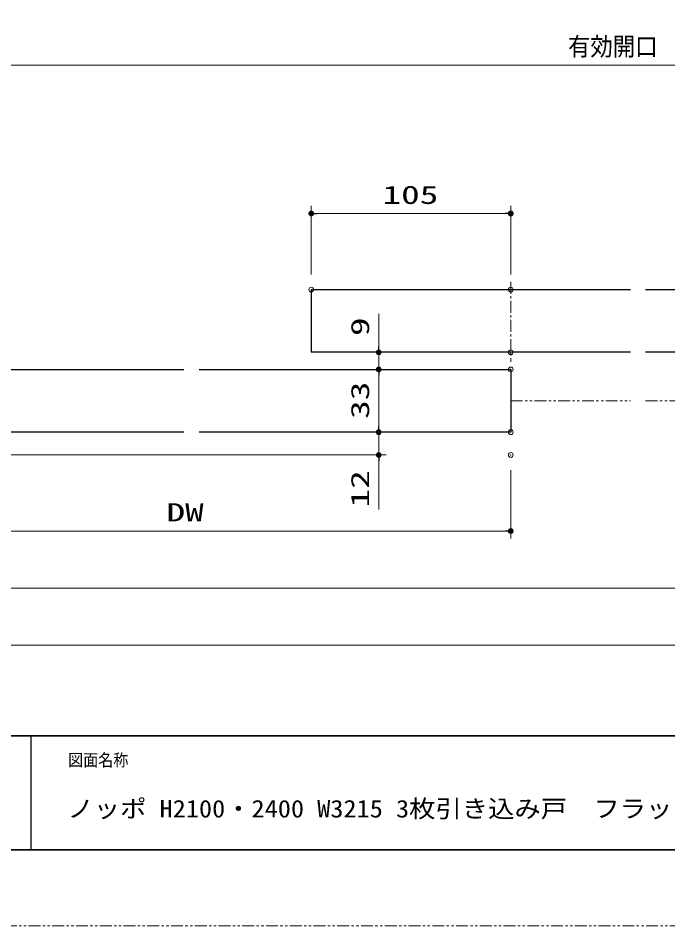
# Model space of a CAD drawing. Units: millimetres, scale not verified. Extents: x -1306 to 1306, y -607 to 607.
# Drawn here: x -899.7 to -557.8, y -594 to -116.6 of the extents above; entities that cross this region are included whole.
import ezdxf
from ezdxf.enums import TextEntityAlignment as Align

# ---------------------------------------------------------------- set-up
doc = ezdxf.new("R2010")
doc.units = ezdxf.units.MM
doc.header["$LTSCALE"] = 5
doc.header["$PDMODE"] = 32
doc.header["$PDSIZE"] = 2.5
doc.linetypes.add('USER1', pattern=[2.5, 1.25, -0.25, 0.25, -0.25, 0.25, -0.25])
doc.linetypes.add('USER3', pattern=[2, 1.25, -0.25, 0.25, -0.25])
for name, color, linetype, lineweight in [('0-3_陰線', 4, 'USER1', 9), ('0-8_二点鎖線', 4, 'USER1', 9), ('0-C_中心線', 3, 'USER3', 9), ('0-D_線(白)', 7, 'Continuous', 30), ('1-1_寸法線', 3, 'Continuous', 13), ('1-4_DEFPOINTS', 7, 'Continuous', 5), ('1-5_0', 3, 'Continuous', 25), ('1-7_図面枠', 7, 'Continuous', 35)]:
    doc.layers.add(name, color=color, linetype=linetype, lineweight=lineweight)
doc.styles.add('ＭＳ ゴシック', font='')
doc.styles.get('ＭＳ ゴシック').set_extended_font_data('MS Gothic')

# ---------------------------------------------------------------- blocks, each defined once
blk = doc.blocks.new('_DOT')
at = {"layer": '1-5_0'}
blk.add_line((-2.5, 0), (-5, 0), dxfattribs=at)
for points in [[(0, 0), (-2.5, 0), (-2.48, 0.313)], [(0, 0), (-2.48, -0.313), (-2.5, 0)], [(0, 0), (-2.48, 0.313), (-2.421, 0.622)], [(0, 0), (-2.421, -0.622), (-2.48, -0.313)], [(0, 0), (-2.421, 0.622), (-2.324, 0.92)], [(0, 0), (-2.324, -0.92), (-2.421, -0.622)], [(0, 0), (-2.324, 0.92), (-2.191, 1.204)], [(0, 0), (-2.191, -1.204), (-2.324, -0.92)], [(0, 0), (-2.191, 1.204), (-2.023, 1.469)], [(0, 0), (-2.023, -1.469), (-2.191, -1.204)], [(0, 0), (-2.023, 1.469), (-1.822, 1.711)], [(0, 0), (-1.822, -1.711), (-2.023, -1.469)], [(0, 0), (-1.822, 1.711), (-1.594, 1.926)], [(0, 0), (-1.594, -1.926), (-1.822, -1.711)], [(0, 0), (-1.594, 1.926), (-1.34, 2.111)], [(0, 0), (-1.34, -2.111), (-1.594, -1.926)], [(0, 0), (-1.34, 2.111), (-1.064, 2.262)], [(0, 0), (-1.064, -2.262), (-1.34, -2.111)], [(0, 0), (-1.064, 2.262), (-0.773, 2.378)], [(0, 0), (-0.773, -2.378), (-1.064, -2.262)], [(0, 0), (-0.773, 2.378), (-0.468, 2.456)], [(0, 0), (-0.468, -2.456), (-0.773, -2.378)], [(0, 0), (-0.468, 2.456), (-0.157, 2.495)], [(0, 0), (-0.157, -2.495), (-0.468, -2.456)], [(0, 0), (-0.157, 2.495), (0.157, 2.495)], [(0, 0), (0.157, -2.495), (-0.157, -2.495)], [(0, 0), (0.157, 2.495), (0.468, 2.456)], [(0, 0), (0.468, 2.456), (0.773, 2.378)], [(0, 0), (0.773, 2.378), (1.064, 2.262)], [(0, 0), (1.064, 2.262), (1.34, 2.111)], [(0, 0), (1.34, 2.111), (1.594, 1.926)], [(0, 0), (1.594, 1.926), (1.822, 1.711)], [(0, 0), (1.822, 1.711), (2.023, 1.469)], [(0, 0), (2.023, 1.469), (2.191, 1.204)], [(0, 0), (2.191, 1.204), (2.324, 0.92)], [(0, 0), (2.324, 0.92), (2.421, 0.622)], [(0, 0), (2.421, 0.622), (2.48, 0.313)], [(0, 0), (2.48, 0.313), (2.5, 0)], [(0, 0), (0.468, -2.456), (0.157, -2.495)], [(0, 0), (0.773, -2.378), (0.468, -2.456)], [(0, 0), (1.064, -2.262), (0.773, -2.378)], [(0, 0), (1.34, -2.111), (1.064, -2.262)], [(0, 0), (1.594, -1.926), (1.34, -2.111)], [(0, 0), (1.822, -1.711), (1.594, -1.926)], [(0, 0), (2.023, -1.469), (1.822, -1.711)], [(0, 0), (2.191, -1.204), (2.023, -1.469)], [(0, 0), (2.324, -0.92), (2.191, -1.204)], [(0, 0), (2.421, -0.622), (2.324, -0.92)], [(0, 0), (2.48, -0.313), (2.421, -0.622)], [(0, 0), (2.5, 0), (2.48, -0.313)]]:
    blk.add_solid(points, dxfattribs=at)

msp = doc.modelspace()

# ---------------------------------------------------------------- linework, layer by layer
at = {"layer": '0-3_陰線'}
msp.add_line((387.036, -594), (-1292.964, -594), dxfattribs=at)
at = {"layer": '0-8_二点鎖線'}
for p, q in [((-640.437, -317.844), (-577.439, -317.844)), ((-569.439, -317.844), (-13.435, -317.844))]:
    msp.add_line(p, q, dxfattribs=at)
at = {"layer": '0-C_中心線'}
msp.add_line((-640.437, -255.345), (-640.437, -297.344), dxfattribs=at)
at = {"layer": '0-D_線(白)'}
for p, q in [((-745.437, -259.344), (-577.439, -259.344)), ((-745.437, -259.344), (-745.437, -292.344)), ((-577.439, -292.344), (-745.437, -292.344)), ((-980.434, -301.344), (-812.436, -301.344)), ((-804.436, -301.344), (-640.437, -301.344)), ((-812.436, -334.344), (-980.434, -334.344))]:
    msp.add_line(p, q, dxfattribs=at)
for points in [[(-569.439, -259.344), (-405.44, -259.344), (-405.44, -292.344), (-569.439, -292.344)], [(-640.437, -301.344), (-640.437, -334.344), (-804.436, -334.344)]]:
    msp.add_lwpolyline(points, dxfattribs=at)
at = {"layer": '1-1_寸法線'}
for p, q in [((-973.434, -141.344), (-202.437, -141.344)), ((-745.437, -251.344), (-745.437, -215.344)), ((-742.437, -219.344), (-643.437, -219.344)), ((-640.437, -251.344), (-640.437, -215.344)), ((-709.937, -289.344), (-709.937, -272.154)), ((-648.437, -292.344), (-713.937, -292.344)), ((-709.937, -301.344), (-709.937, -292.344)), ((-648.437, -301.344), (-713.937, -301.344)), ((-648.437, -301.344), (-713.937, -301.344)), ((-709.937, -304.344), (-709.937, -331.344)), ((-709.937, -304.344), (-709.937, -307.344)), ((-709.937, -331.344), (-709.937, -328.344)), ((-717.937, -334.344), (-713.937, -334.344)), ((-648.437, -334.344), (-713.937, -334.344)), ((-709.937, -334.344), (-709.937, -346.344)), ((-972.434, -346.344), (-705.937, -346.344)), ((-709.937, -349.344), (-709.937, -375.106)), ((-640.437, -354.344), (-640.437, -390.344)), ((-977.434, -386.344), (-643.437, -386.344)), ((-977.434, -416.344), (137.566, -416.344)), ((-994.434, -446.344), (158.566, -446.344))]:
    msp.add_line(p, q, dxfattribs=at)
at = {"layer": '1-4_DEFPOINTS'}
for p in [(-640.437, -219.344), (-745.437, -259.344), (-640.437, -259.344), (-640.437, -292.344), (-709.937, -301.344), (-640.437, -301.344), (-709.937, -334.344), (-709.937, -334.344), (-709.937, -334.344), (-640.437, -334.344), (-640.437, -346.344), (-640.437, -386.344)]:
    msp.add_point(p, dxfattribs=at)
at = {"layer": '1-5_0', "color": 7}
msp.add_line((-892.964, -494), (-892.964, -554), dxfattribs=at)
msp.add_line((-892.964, -494), (-892.964, -554), dxfattribs=at)
at = {"layer": '1-7_図面枠'}
msp.add_line((-1252.964, -494), (347.036, -494), dxfattribs=at)
msp.add_lwpolyline([(-1252.964, -554), (347.036, -554), (347.036, 554), (-1252.964, 554)], close=True, dxfattribs=at)

# ---------------------------------------------------------------- block references
at = {"layer": '1-1_寸法線', "xscale": 0.6, "yscale": 0.6}
for p, rotation in [((-745.437, -219.344), 180), ((-709.937, -292.344), 270), ((-709.937, -301.344), 90), ((-709.937, -301.344), 90), ((-709.937, -334.344), 270), ((-709.937, -334.344), 270), ((-709.937, -346.344), 90)]:
    msp.add_blockref('_DOT', p, dxfattribs=dict(at, rotation=rotation))
for p in [(-640.437, -219.344), (-640.437, -386.344)]:
    msp.add_blockref('_DOT', p, dxfattribs=at)

# ---------------------------------------------------------------- texts
at = {"layer": '1-1_寸法線', "style": 'ＭＳ ゴシック'}
for s, width, p in [('有効開口', 0.9, (-610.299, -139.195)), ('105', 1.5, (-707.937, -217.195)), ('DW', 1.5, (-821.626, -384.195))]:
    msp.add_text(s, height=9.604, dxfattribs=dict(at, width=width)).set_placement(p, align=Align.BOTTOM_LEFT)
at = {"layer": '1-1_寸法線', "style": 'ＭＳ ゴシック', "width": 1.5}
for s, p in [('9', (-712.087, -283.773)), ('33', (-712.087, -327.368)), ('12', (-712.087, -373.963))]:
    msp.add_text(s, height=9.604, rotation=90, dxfattribs=at).set_placement(p, align=Align.BOTTOM_LEFT)
at = {"layer": '1-7_図面枠', "style": 'ＭＳ ゴシック'}
for s, height, width, p in [('図面名称', 6.452, 0.9, (-873.367, -511.963)), ('ノッポ H2100・2400 W3215 3枚引き込み戸  フラット 図面', 9.236, 1.1, (-873.76, -539.776))]:
    msp.add_text(s, height=height, dxfattribs=dict(at, width=width)).set_placement(p, align=Align.BOTTOM_LEFT)

doc.saveas('drawing.dxf')
